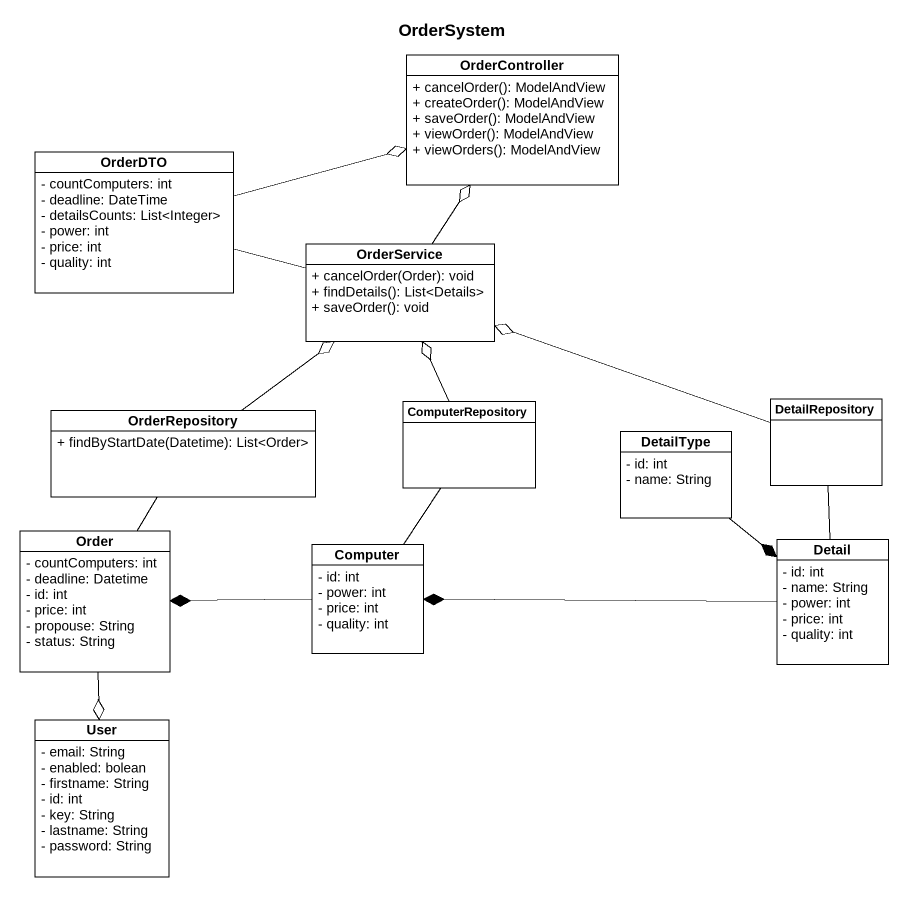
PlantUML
@startuml
title OrderSystem
hide circle
hide empty members
skinparam classAttributeIconSize 0
class OrderController {
  + cancelOrder(): ModelAndView
  + createOrder(): ModelAndView
  + saveOrder(): ModelAndView
  + viewOrder(): ModelAndView
  + viewOrders(): ModelAndView
}
class OrderDTO {
  - countComputers: int
  - deadline: DateTime
  - detailsCounts: List<Integer>
  - power: int
  - price: int
  - quality: int
}
class OrderService {
  + cancelOrder(Order): void
  + findDetails(): List<Details>
  + saveOrder(): void
}
class OrderRepository {
  + findByStartDate(Datetime): List<Order>
}
class ComputerRepository
class DetailType {
  - id: int
  - name: String
}
class DetailRepository
class Order {
  - countComputers: int
  - deadline: Datetime
  - id: int
  - price: int
  - propouse: String
  - status: String
}
class Computer {
  - id: int
  - power: int
  - price: int
  - quality: int
}
class Detail {
  - id: int
  - name: String
  - power: int
  - price: int
  - quality: int
}
class User {
  - email: String
  - enabled: bolean
  - firstname: String
  - id: int
  - key: String
  - lastname: String
  - password: String
}
OrderDTO -right-o OrderController
OrderDTO -right- OrderService
OrderService -up-o OrderController
OrderRepository -up-o OrderService
ComputerRepository -up-o OrderService
DetailType --* Detail
DetailRepository -left-o OrderService
Order -up- OrderRepository
Order --o User
Computer -up- ComputerRepository
Computer -left-* Order
Detail -up- DetailRepository
Detail -left-* Computer
@enduml
